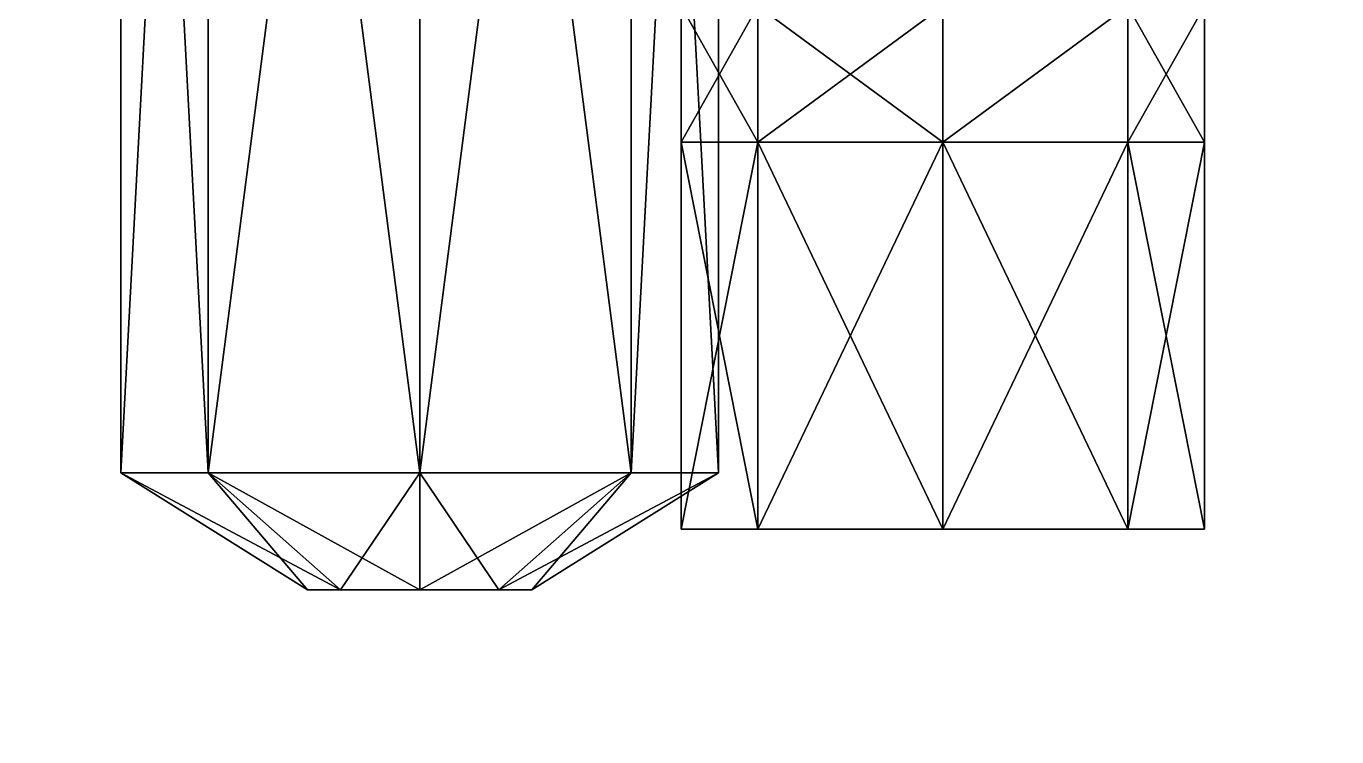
# Model space of a CAD drawing. Extents: x -150 to 2334, y -150 to 2984.
# Drawn here: x 2066.74 to 2084.27, y 36.01 to 45.52 of the extents above; entities that cross this region are included whole.
import ezdxf

# ---------------------------------------------------------------- set-up
doc = ezdxf.new("R2010")
doc.units = 0
for name, color, linetype in [('LAYER0', 7, 'CONTINUOUS'), ('LAYER11', 9, 'CONTINUOUS'), ('LAYER226', 7, 'CONTINUOUS'), ('LAYER234', 7, 'CONTINUOUS'), ('LAYER242', 7, 'CONTINUOUS'), ('LAYER36', 9, 'CONTINUOUS'), ('LAYER61', 9, 'CONTINUOUS')]:
    doc.layers.add(name, color=color, linetype=linetype)

msp = doc.modelspace()

# ---------------------------------------------------------------- linework, layer by layer
at = {"layer": 'LAYER0', "invisible_edges": 1}
for points in [[(2334, 2984, -5), (-150, -150, -5), (-150, 2984, -5), (2334, 2984, -5)], [(-150, -150, -5), (2334, 2984, -5), (2334, -150, -5), (-150, -150, -5)], [(2334, -150), (-150, 2984), (-150, -150), (2334, -150)], [(-150, 2984), (2334, -150), (2334, 2984), (-150, 2984)]]:
    msp.add_3dface(points, dxfattribs=at)
at = {"layer": 'LAYER11'}
for points in [[(2075.5, 45.79102, 857), (2075.5, 43.97079, 857), (2076.525, 45.79102, 859.4749), (2075.5, 45.79102, 857)], [(2076.525, 45.79102, 859.4749), (2075.5, 43.97079, 857), (2076.525, 43.97079, 859.4749), (2076.525, 45.79102, 859.4749)], [(2076.525, 45.79102, 854.5251), (2076.525, 43.97079, 854.5251), (2075.5, 45.79102, 857), (2076.525, 45.79102, 854.5251)], [(2075.5, 45.79102, 857), (2076.525, 43.97079, 854.5251), (2075.5, 43.97079, 857), (2075.5, 45.79102, 857)], [(2076.525, 45.79102, 859.4749), (2076.525, 43.97079, 859.4749), (2079, 45.79102, 860.5), (2076.525, 45.79102, 859.4749)], [(2079, 45.79102, 860.5), (2076.525, 43.97079, 859.4749), (2079, 43.97079, 860.5), (2079, 45.79102, 860.5)], [(2076.525, 43.97079, 854.5251), (2076.525, 45.79102, 854.5251), (2079, 43.97079, 853.5), (2076.525, 43.97079, 854.5251)], [(2079, 43.97079, 853.5), (2076.525, 45.79102, 854.5251), (2079, 45.79102, 853.5), (2079, 43.97079, 853.5)], [(2076.525, 45.79102, 854.5251), (2079, 45.79102, 853.5), (2076.525, 43.97079, 854.5251), (2076.525, 45.79102, 854.5251)], [(2076.525, 43.97079, 854.5251), (2079, 45.79102, 853.5), (2079, 43.97079, 853.5), (2076.525, 43.97079, 854.5251)], [(2079, 45.79102, 860.5), (2079, 43.97079, 860.5), (2081.475, 45.79102, 859.4749), (2079, 45.79102, 860.5)], [(2081.475, 45.79102, 859.4749), (2079, 43.97079, 860.5), (2081.475, 43.97079, 859.4749), (2081.475, 45.79102, 859.4749)], [(2081.475, 43.97079, 854.5251), (2079, 43.97079, 853.5), (2081.475, 45.79102, 854.5251), (2081.475, 43.97079, 854.5251)], [(2081.475, 45.79102, 854.5251), (2079, 43.97079, 853.5), (2079, 45.79102, 853.5), (2081.475, 45.79102, 854.5251)], [(2081.475, 43.97079, 859.4749), (2082.5, 43.97079, 857), (2081.475, 45.79102, 859.4749), (2081.475, 43.97079, 859.4749)], [(2081.475, 45.79102, 859.4749), (2082.5, 43.97079, 857), (2082.5, 45.79102, 857), (2081.475, 45.79102, 859.4749)], [(2082.5, 43.97079, 857), (2081.475, 43.97079, 854.5251), (2082.5, 45.79102, 857), (2082.5, 43.97079, 857)], [(2082.5, 45.79102, 857), (2081.475, 43.97079, 854.5251), (2081.475, 45.79102, 854.5251), (2082.5, 45.79102, 857)], [(2076.525, 43.97079, 859.4749), (2075.5, 43.97079, 857), (2076.525, 38.79102, 859.4749), (2076.525, 43.97079, 859.4749)], [(2076.525, 38.79102, 859.4749), (2075.5, 43.97079, 857), (2075.5, 38.79102, 857), (2076.525, 38.79102, 859.4749)], [(2075.5, 43.97079, 857), (2076.525, 43.97079, 854.5251), (2075.5, 38.79102, 857), (2075.5, 43.97079, 857)], [(2075.5, 38.79102, 857), (2076.525, 43.97079, 854.5251), (2076.525, 38.79102, 854.5251), (2075.5, 38.79102, 857)], [(2079, 43.97079, 860.5), (2076.525, 43.97079, 859.4749), (2079, 38.79102, 860.5), (2079, 43.97079, 860.5)], [(2079, 38.79102, 860.5), (2076.525, 43.97079, 859.4749), (2076.525, 38.79102, 859.4749), (2079, 38.79102, 860.5)], [(2076.525, 38.79102, 854.5251), (2076.525, 43.97079, 854.5251), (2079, 38.79102, 853.5), (2076.525, 38.79102, 854.5251)], [(2079, 38.79102, 853.5), (2076.525, 43.97079, 854.5251), (2079, 43.97079, 853.5), (2079, 38.79102, 853.5)], [(2076.525, 43.97079, 854.5251), (2079, 43.97079, 853.5), (2076.525, 38.79102, 854.5251), (2076.525, 43.97079, 854.5251)], [(2076.525, 38.79102, 854.5251), (2079, 43.97079, 853.5), (2079, 38.79102, 853.5), (2076.525, 38.79102, 854.5251)], [(2081.475, 43.97079, 859.4749), (2079, 43.97079, 860.5), (2081.475, 38.79102, 859.4749), (2081.475, 43.97079, 859.4749)], [(2081.475, 38.79102, 859.4749), (2079, 43.97079, 860.5), (2079, 38.79102, 860.5), (2081.475, 38.79102, 859.4749)], [(2081.475, 38.79102, 854.5251), (2079, 38.79102, 853.5), (2081.475, 43.97079, 854.5251), (2081.475, 38.79102, 854.5251)], [(2081.475, 43.97079, 854.5251), (2079, 38.79102, 853.5), (2079, 43.97079, 853.5), (2081.475, 43.97079, 854.5251)], [(2081.475, 38.79102, 859.4749), (2082.5, 38.79102, 857), (2081.475, 43.97079, 859.4749), (2081.475, 38.79102, 859.4749)], [(2081.475, 43.97079, 859.4749), (2082.5, 38.79102, 857), (2082.5, 43.97079, 857), (2081.475, 43.97079, 859.4749)], [(2082.5, 38.79102, 857), (2081.475, 38.79102, 854.5251), (2082.5, 43.97079, 857), (2082.5, 38.79102, 857)], [(2082.5, 43.97079, 857), (2081.475, 38.79102, 854.5251), (2081.475, 43.97079, 854.5251), (2082.5, 43.97079, 857)], [(2076.525, 38.79102, 859.4749), (2075.5, 38.79102, 857), (2082.5, 38.79102, 857), (2076.525, 38.79102, 859.4749)], [(2082.5, 38.79102, 857), (2075.5, 38.79102, 857), (2081.475, 38.79102, 854.5251), (2082.5, 38.79102, 857)], [(2081.475, 38.79102, 854.5251), (2075.5, 38.79102, 857), (2079, 38.79102, 853.5), (2081.475, 38.79102, 854.5251)], [(2079, 38.79102, 853.5), (2075.5, 38.79102, 857), (2076.525, 38.79102, 854.5251), (2079, 38.79102, 853.5)], [(2079, 38.79102, 860.5), (2076.525, 38.79102, 859.4749), (2081.475, 38.79102, 859.4749), (2079, 38.79102, 860.5)], [(2081.475, 38.79102, 859.4749), (2076.525, 38.79102, 859.4749), (2082.5, 38.79102, 857), (2081.475, 38.79102, 859.4749)]]:
    msp.add_3dface(points, dxfattribs=at)
at = {"layer": 'LAYER226', "invisible_edges": 1}
for points in [[(2164, 45.79199), (1614, 27.79199), (1614, 45.79199), (2164, 45.79199)], [(1614, 27.79199), (2164, 45.79199), (2164, 27.79199), (1614, 27.79199)], [(2164, 27.79199, 2350), (1614, 45.79199, 2350), (1614, 27.79199, 2350), (2164, 27.79199, 2350)], [(1614, 45.79199, 2350), (2164, 27.79199, 2350), (2164, 45.79199, 2350), (1614, 45.79199, 2350)]]:
    msp.add_3dface(points, dxfattribs=at)
at = {"layer": 'LAYER234'}
for points in [[(2069.172, 61.41699, 91.82843), (2068, 39.54199, 89), (2069.172, 39.54199, 91.82843), (2069.172, 61.41699, 91.82843)], [(2068, 61.41699, 89), (2068, 39.54199, 89), (2069.172, 61.41699, 91.82843), (2068, 61.41699, 89)], [(2068, 61.41699, 89), (2068, 39.54199, 89), (2069.172, 39.54199, 86.17157), (2068, 61.41699, 89)], [(2069.172, 61.41699, 86.17157), (2068, 61.41699, 89), (2069.172, 39.54199, 86.17157), (2069.172, 61.41699, 86.17157)], [(2068, 61.41699, 89), (2068, 39.54199, 89), (2069.172, 39.54199, 91.82843), (2068, 61.41699, 89)], [(2069.172, 61.41699, 91.82843), (2069.172, 39.54199, 91.82843), (2068, 61.41699, 89), (2069.172, 61.41699, 91.82843)], [(2068, 61.41699, 89), (2069.172, 61.41699, 86.17157), (2069.172, 39.54199, 86.17157), (2068, 61.41699, 89)], [(2068, 39.54199, 89), (2068, 61.41699, 89), (2069.172, 39.54199, 86.17157), (2068, 39.54199, 89)], [(2068, 61.41699, 89), (2068, 39.54199, 89), (2069.172, 39.54199, 91.82843), (2068, 61.41699, 89)], [(2069.172, 61.41699, 91.82843), (2069.172, 39.54199, 91.82843), (2068, 61.41699, 89), (2069.172, 61.41699, 91.82843)], [(2069.172, 61.41699, 86.17157), (2068, 39.54199, 89), (2069.172, 39.54199, 86.17157), (2069.172, 61.41699, 86.17157)], [(2068, 61.41699, 89), (2069.172, 61.41699, 86.17157), (2068, 39.54199, 89), (2068, 61.41699, 89)], [(2072, 61.41699, 93), (2069.172, 39.54199, 91.82843), (2072, 39.54199, 93), (2072, 61.41699, 93)], [(2069.172, 61.41699, 91.82843), (2069.172, 39.54199, 91.82843), (2072, 61.41699, 93), (2069.172, 61.41699, 91.82843)], [(2069.172, 61.41699, 86.17157), (2072, 39.54199, 85), (2069.172, 39.54199, 86.17157), (2069.172, 61.41699, 86.17157)], [(2072, 61.41699, 85), (2072, 39.54199, 85), (2069.172, 61.41699, 86.17157), (2072, 61.41699, 85)], [(2069.172, 61.41699, 91.82843), (2072, 39.54199, 93), (2069.172, 39.54199, 91.82843), (2069.172, 61.41699, 91.82843)], [(2072, 61.41699, 93), (2069.172, 61.41699, 91.82843), (2072, 39.54199, 93), (2072, 61.41699, 93)], [(2072, 61.41699, 85), (2072, 39.54199, 85), (2069.172, 39.54199, 86.17157), (2072, 61.41699, 85)], [(2069.172, 61.41699, 86.17157), (2069.172, 39.54199, 86.17157), (2072, 61.41699, 85), (2069.172, 61.41699, 86.17157)], [(2069.172, 61.41699, 91.82843), (2072, 39.54199, 93), (2069.172, 39.54199, 91.82843), (2069.172, 61.41699, 91.82843)], [(2072, 61.41699, 93), (2069.172, 61.41699, 91.82843), (2072, 39.54199, 93), (2072, 61.41699, 93)], [(2072, 61.41699, 85), (2072, 39.54199, 85), (2069.172, 39.54199, 86.17157), (2072, 61.41699, 85)], [(2069.172, 61.41699, 86.17157), (2069.172, 39.54199, 86.17157), (2072, 61.41699, 85), (2069.172, 61.41699, 86.17157)], [(2074.828, 61.41699, 91.82843), (2072, 39.54199, 93), (2074.828, 39.54199, 91.82843), (2074.828, 61.41699, 91.82843)], [(2072, 61.41699, 93), (2072, 39.54199, 93), (2074.828, 61.41699, 91.82843), (2072, 61.41699, 93)], [(2074.828, 39.54199, 86.17157), (2072, 61.41699, 85), (2074.828, 61.41699, 86.17157), (2074.828, 39.54199, 86.17157)], [(2072, 39.54199, 85), (2072, 61.41699, 85), (2074.828, 39.54199, 86.17157), (2072, 39.54199, 85)], [(2072, 61.41699, 93), (2072, 39.54199, 93), (2074.828, 39.54199, 91.82843), (2072, 61.41699, 93)], [(2074.828, 61.41699, 91.82843), (2074.828, 39.54199, 91.82843), (2072, 61.41699, 93), (2074.828, 61.41699, 91.82843)], [(2072, 61.41699, 93), (2072, 39.54199, 93), (2074.828, 39.54199, 91.82843), (2072, 61.41699, 93)], [(2074.828, 61.41699, 91.82843), (2074.828, 39.54199, 91.82843), (2072, 61.41699, 93), (2074.828, 61.41699, 91.82843)], [(2072, 39.54199, 85), (2072, 61.41699, 85), (2074.828, 61.41699, 86.17157), (2072, 39.54199, 85)], [(2074.828, 39.54199, 86.17157), (2074.828, 61.41699, 86.17157), (2072, 39.54199, 85), (2074.828, 39.54199, 86.17157)], [(2076, 39.54199, 89), (2074.828, 61.41699, 86.17157), (2076, 61.41699, 89), (2076, 39.54199, 89)], [(2074.828, 39.54199, 86.17157), (2074.828, 61.41699, 86.17157), (2076, 39.54199, 89), (2074.828, 39.54199, 86.17157)], [(2074.828, 39.54199, 91.82843), (2076, 61.41699, 89), (2074.828, 61.41699, 91.82843), (2074.828, 39.54199, 91.82843)], [(2076, 39.54199, 89), (2076, 61.41699, 89), (2074.828, 39.54199, 91.82843), (2076, 39.54199, 89)], [(2074.828, 39.54199, 86.17157), (2076, 61.41699, 89), (2074.828, 61.41699, 86.17157), (2074.828, 39.54199, 86.17157)], [(2076, 39.54199, 89), (2074.828, 39.54199, 86.17157), (2076, 61.41699, 89), (2076, 39.54199, 89)], [(2076, 39.54199, 89), (2076, 61.41699, 89), (2074.828, 61.41699, 91.82843), (2076, 39.54199, 89)], [(2074.828, 39.54199, 91.82843), (2074.828, 61.41699, 91.82843), (2076, 39.54199, 89), (2074.828, 39.54199, 91.82843)], [(2068, 39.54199, 89), (2070.5, 37.97949, 89), (2069.172, 39.54199, 91.82843), (2068, 39.54199, 89)], [(2068, 39.54199, 89), (2070.939, 37.97949, 87.93934), (2070.5, 37.97949, 89), (2068, 39.54199, 89)], [(2069.172, 39.54199, 86.17157), (2070.939, 37.97949, 87.93934), (2068, 39.54199, 89), (2069.172, 39.54199, 86.17157)], [(2068, 39.54199, 89), (2070.5, 37.97949, 89), (2070.939, 37.97949, 90.06066), (2068, 39.54199, 89)], [(2069.172, 39.54199, 91.82843), (2068, 39.54199, 89), (2070.939, 37.97949, 90.06066), (2069.172, 39.54199, 91.82843)], [(2068, 39.54199, 89), (2069.172, 39.54199, 86.17157), (2070.5, 37.97949, 89), (2068, 39.54199, 89)], [(2069.172, 39.54199, 91.82843), (2070.5, 37.97949, 89), (2070.939, 37.97949, 90.06066), (2069.172, 39.54199, 91.82843)], [(2069.172, 39.54199, 91.82843), (2070.939, 37.97949, 90.06066), (2072, 39.54199, 93), (2069.172, 39.54199, 91.82843)], [(2069.172, 39.54199, 86.17157), (2070.939, 37.97949, 87.93934), (2072, 37.97949, 87.5), (2069.172, 39.54199, 86.17157)], [(2072, 39.54199, 85), (2069.172, 39.54199, 86.17157), (2072, 37.97949, 87.5), (2072, 39.54199, 85)], [(2069.172, 39.54199, 91.82843), (2070.939, 37.97949, 90.06066), (2072, 37.97949, 90.5), (2069.172, 39.54199, 91.82843)], [(2072, 39.54199, 93), (2069.172, 39.54199, 91.82843), (2072, 37.97949, 90.5), (2072, 39.54199, 93)], [(2069.172, 39.54199, 86.17157), (2070.939, 37.97949, 87.93934), (2070.5, 37.97949, 89), (2069.172, 39.54199, 86.17157)], [(2069.172, 39.54199, 86.17157), (2072, 39.54199, 85), (2072, 37.97949, 87.5), (2069.172, 39.54199, 86.17157)], [(2070.939, 37.97949, 87.93934), (2069.172, 39.54199, 86.17157), (2072, 37.97949, 87.5), (2070.939, 37.97949, 87.93934)], [(2072, 39.54199, 93), (2070.939, 37.97949, 90.06066), (2072, 37.97949, 90.5), (2072, 39.54199, 93)], [(2074.828, 39.54199, 91.82843), (2072, 37.97949, 90.5), (2073.061, 37.97949, 90.06066), (2074.828, 39.54199, 91.82843)], [(2072, 39.54199, 93), (2072, 37.97949, 90.5), (2074.828, 39.54199, 91.82843), (2072, 39.54199, 93)], [(2072, 37.97949, 87.5), (2074.828, 39.54199, 86.17157), (2073.061, 37.97949, 87.93934), (2072, 37.97949, 87.5)], [(2072, 39.54199, 85), (2074.828, 39.54199, 86.17157), (2072, 37.97949, 87.5), (2072, 39.54199, 85)], [(2072, 39.54199, 85), (2074.828, 39.54199, 86.17157), (2073.061, 37.97949, 87.93934), (2072, 39.54199, 85)], [(2072, 37.97949, 87.5), (2072, 39.54199, 85), (2073.061, 37.97949, 87.93934), (2072, 37.97949, 87.5)], [(2072, 37.97949, 90.5), (2073.061, 37.97949, 90.06066), (2074.828, 39.54199, 91.82843), (2072, 37.97949, 90.5)], [(2072, 39.54199, 93), (2072, 37.97949, 90.5), (2074.828, 39.54199, 91.82843), (2072, 39.54199, 93)], [(2073.061, 37.97949, 87.93934), (2074.828, 39.54199, 86.17157), (2073.5, 37.97949, 89), (2073.061, 37.97949, 87.93934)], [(2073.061, 37.97949, 90.06066), (2073.5, 37.97949, 89), (2074.828, 39.54199, 91.82843), (2073.061, 37.97949, 90.06066)], [(2073.061, 37.97949, 90.06066), (2073.5, 37.97949, 89), (2076, 39.54199, 89), (2073.061, 37.97949, 90.06066)], [(2074.828, 39.54199, 91.82843), (2073.061, 37.97949, 90.06066), (2076, 39.54199, 89), (2074.828, 39.54199, 91.82843)], [(2073.061, 37.97949, 87.93934), (2074.828, 39.54199, 86.17157), (2076, 39.54199, 89), (2073.061, 37.97949, 87.93934)], [(2073.5, 37.97949, 89), (2073.061, 37.97949, 87.93934), (2076, 39.54199, 89), (2073.5, 37.97949, 89)], [(2073.5, 37.97949, 89), (2074.828, 39.54199, 86.17157), (2076, 39.54199, 89), (2073.5, 37.97949, 89)], [(2074.828, 39.54199, 91.82843), (2073.5, 37.97949, 89), (2076, 39.54199, 89), (2074.828, 39.54199, 91.82843)], [(2070.939, 37.97949, 87.93934), (2070.5, 37.97949, 89), (2073.061, 37.97949, 87.93934), (2070.939, 37.97949, 87.93934)], [(2070.5, 37.97949, 89), (2070.939, 37.97949, 90.06066), (2073.5, 37.97949, 89), (2070.5, 37.97949, 89)], [(2073.061, 37.97949, 87.93934), (2070.5, 37.97949, 89), (2073.5, 37.97949, 89), (2073.061, 37.97949, 87.93934)], [(2070.5, 37.97949, 89), (2070.939, 37.97949, 87.93934), (2073.061, 37.97949, 87.93934), (2070.5, 37.97949, 89)], [(2070.5, 37.97949, 89), (2073.061, 37.97949, 87.93934), (2073.5, 37.97949, 89), (2070.5, 37.97949, 89)], [(2070.939, 37.97949, 90.06066), (2070.5, 37.97949, 89), (2073.5, 37.97949, 89), (2070.939, 37.97949, 90.06066)], [(2070.939, 37.97949, 90.06066), (2073.5, 37.97949, 89), (2072, 37.97949, 90.5), (2070.939, 37.97949, 90.06066)], [(2072, 37.97949, 87.5), (2070.939, 37.97949, 87.93934), (2073.061, 37.97949, 87.93934), (2072, 37.97949, 87.5)], [(2070.939, 37.97949, 87.93934), (2072, 37.97949, 87.5), (2073.061, 37.97949, 87.93934), (2070.939, 37.97949, 87.93934)], [(2070.939, 37.97949, 90.06066), (2073.061, 37.97949, 90.06066), (2073.5, 37.97949, 89), (2070.939, 37.97949, 90.06066)], [(2072, 37.97949, 90.5), (2073.061, 37.97949, 90.06066), (2070.939, 37.97949, 90.06066), (2072, 37.97949, 90.5)], [(2072, 37.97949, 90.5), (2073.5, 37.97949, 89), (2073.061, 37.97949, 90.06066), (2072, 37.97949, 90.5)]]:
    msp.add_3dface(points, dxfattribs=at)
at = {"layer": 'LAYER242'}
for points in [[(2069.172, 39.54199, 2337.172), (2068, 39.54199, 2340), (2069.172, 61.41699, 2337.172), (2069.172, 39.54199, 2337.172)], [(2069.172, 61.41699, 2337.172), (2068, 39.54199, 2340), (2068, 61.41699, 2340), (2069.172, 61.41699, 2337.172)], [(2069.172, 39.54199, 2342.828), (2068, 39.54199, 2340), (2068, 61.41699, 2340), (2069.172, 39.54199, 2342.828)], [(2069.172, 39.54199, 2342.828), (2068, 61.41699, 2340), (2069.172, 61.41699, 2342.828), (2069.172, 39.54199, 2342.828)], [(2069.172, 39.54199, 2337.172), (2068, 39.54199, 2340), (2068, 61.41699, 2340), (2069.172, 39.54199, 2337.172)], [(2068, 61.41699, 2340), (2069.172, 39.54199, 2337.172), (2069.172, 61.41699, 2337.172), (2068, 61.41699, 2340)], [(2069.172, 39.54199, 2342.828), (2069.172, 61.41699, 2342.828), (2068, 61.41699, 2340), (2069.172, 39.54199, 2342.828)], [(2069.172, 39.54199, 2342.828), (2068, 61.41699, 2340), (2068, 39.54199, 2340), (2069.172, 39.54199, 2342.828)], [(2069.172, 39.54199, 2337.172), (2068, 39.54199, 2340), (2068, 61.41699, 2340), (2069.172, 39.54199, 2337.172)], [(2068, 61.41699, 2340), (2069.172, 39.54199, 2337.172), (2069.172, 61.41699, 2337.172), (2068, 61.41699, 2340)], [(2069.172, 39.54199, 2342.828), (2068, 39.54199, 2340), (2069.172, 61.41699, 2342.828), (2069.172, 39.54199, 2342.828)], [(2068, 39.54199, 2340), (2069.172, 61.41699, 2342.828), (2068, 61.41699, 2340), (2068, 39.54199, 2340)], [(2072, 39.54199, 2336), (2069.172, 39.54199, 2337.172), (2072, 61.41699, 2336), (2072, 39.54199, 2336)], [(2072, 61.41699, 2336), (2069.172, 39.54199, 2337.172), (2069.172, 61.41699, 2337.172), (2072, 61.41699, 2336)], [(2069.172, 39.54199, 2342.828), (2072, 39.54199, 2344), (2069.172, 61.41699, 2342.828), (2069.172, 39.54199, 2342.828)], [(2069.172, 61.41699, 2342.828), (2072, 39.54199, 2344), (2072, 61.41699, 2344), (2069.172, 61.41699, 2342.828)], [(2069.172, 39.54199, 2337.172), (2072, 39.54199, 2336), (2069.172, 61.41699, 2337.172), (2069.172, 39.54199, 2337.172)], [(2072, 39.54199, 2336), (2069.172, 61.41699, 2337.172), (2072, 61.41699, 2336), (2072, 39.54199, 2336)], [(2069.172, 39.54199, 2342.828), (2072, 39.54199, 2344), (2072, 61.41699, 2344), (2069.172, 39.54199, 2342.828)], [(2072, 61.41699, 2344), (2069.172, 39.54199, 2342.828), (2069.172, 61.41699, 2342.828), (2072, 61.41699, 2344)], [(2069.172, 39.54199, 2337.172), (2072, 39.54199, 2336), (2069.172, 61.41699, 2337.172), (2069.172, 39.54199, 2337.172)], [(2072, 39.54199, 2336), (2069.172, 61.41699, 2337.172), (2072, 61.41699, 2336), (2072, 39.54199, 2336)], [(2069.172, 39.54199, 2342.828), (2072, 39.54199, 2344), (2072, 61.41699, 2344), (2069.172, 39.54199, 2342.828)], [(2072, 61.41699, 2344), (2069.172, 39.54199, 2342.828), (2069.172, 61.41699, 2342.828), (2072, 61.41699, 2344)], [(2074.828, 39.54199, 2337.172), (2072, 39.54199, 2336), (2074.828, 61.41699, 2337.172), (2074.828, 39.54199, 2337.172)], [(2074.828, 61.41699, 2337.172), (2072, 39.54199, 2336), (2072, 61.41699, 2336), (2074.828, 61.41699, 2337.172)], [(2074.828, 61.41699, 2342.828), (2072, 61.41699, 2344), (2074.828, 39.54199, 2342.828), (2074.828, 61.41699, 2342.828)], [(2074.828, 39.54199, 2342.828), (2072, 61.41699, 2344), (2072, 39.54199, 2344), (2074.828, 39.54199, 2342.828)], [(2074.828, 39.54199, 2337.172), (2072, 39.54199, 2336), (2072, 61.41699, 2336), (2074.828, 39.54199, 2337.172)], [(2072, 61.41699, 2336), (2074.828, 39.54199, 2337.172), (2074.828, 61.41699, 2337.172), (2072, 61.41699, 2336)], [(2074.828, 39.54199, 2337.172), (2072, 39.54199, 2336), (2072, 61.41699, 2336), (2074.828, 39.54199, 2337.172)], [(2072, 61.41699, 2336), (2074.828, 39.54199, 2337.172), (2074.828, 61.41699, 2337.172), (2072, 61.41699, 2336)], [(2074.828, 61.41699, 2342.828), (2072, 61.41699, 2344), (2072, 39.54199, 2344), (2074.828, 61.41699, 2342.828)], [(2072, 39.54199, 2344), (2074.828, 61.41699, 2342.828), (2074.828, 39.54199, 2342.828), (2072, 39.54199, 2344)], [(2076, 61.41699, 2340), (2074.828, 61.41699, 2342.828), (2076, 39.54199, 2340), (2076, 61.41699, 2340)], [(2076, 39.54199, 2340), (2074.828, 61.41699, 2342.828), (2074.828, 39.54199, 2342.828), (2076, 39.54199, 2340)], [(2074.828, 61.41699, 2337.172), (2076, 61.41699, 2340), (2074.828, 39.54199, 2337.172), (2074.828, 61.41699, 2337.172)], [(2074.828, 39.54199, 2337.172), (2076, 61.41699, 2340), (2076, 39.54199, 2340), (2074.828, 39.54199, 2337.172)], [(2074.828, 61.41699, 2342.828), (2076, 61.41699, 2340), (2074.828, 39.54199, 2342.828), (2074.828, 61.41699, 2342.828)], [(2076, 61.41699, 2340), (2074.828, 39.54199, 2342.828), (2076, 39.54199, 2340), (2076, 61.41699, 2340)], [(2074.828, 61.41699, 2337.172), (2076, 61.41699, 2340), (2076, 39.54199, 2340), (2074.828, 61.41699, 2337.172)], [(2076, 39.54199, 2340), (2074.828, 61.41699, 2337.172), (2074.828, 39.54199, 2337.172), (2076, 39.54199, 2340)], [(2069.172, 39.54199, 2337.172), (2070.5, 37.97949, 2340), (2068, 39.54199, 2340), (2069.172, 39.54199, 2337.172)], [(2070.5, 37.97949, 2340), (2070.939, 37.97949, 2341.061), (2068, 39.54199, 2340), (2070.5, 37.97949, 2340)], [(2068, 39.54199, 2340), (2070.939, 37.97949, 2341.061), (2069.172, 39.54199, 2342.828), (2068, 39.54199, 2340)], [(2070.939, 37.97949, 2338.939), (2070.5, 37.97949, 2340), (2068, 39.54199, 2340), (2070.939, 37.97949, 2338.939)], [(2070.939, 37.97949, 2338.939), (2068, 39.54199, 2340), (2069.172, 39.54199, 2337.172), (2070.939, 37.97949, 2338.939)], [(2070.5, 37.97949, 2340), (2069.172, 39.54199, 2342.828), (2068, 39.54199, 2340), (2070.5, 37.97949, 2340)], [(2070.939, 37.97949, 2338.939), (2070.5, 37.97949, 2340), (2069.172, 39.54199, 2337.172), (2070.939, 37.97949, 2338.939)], [(2072, 39.54199, 2336), (2070.939, 37.97949, 2338.939), (2069.172, 39.54199, 2337.172), (2072, 39.54199, 2336)], [(2072, 37.97949, 2341.5), (2070.939, 37.97949, 2341.061), (2069.172, 39.54199, 2342.828), (2072, 37.97949, 2341.5)], [(2072, 37.97949, 2341.5), (2069.172, 39.54199, 2342.828), (2072, 39.54199, 2344), (2072, 37.97949, 2341.5)], [(2072, 37.97949, 2338.5), (2070.939, 37.97949, 2338.939), (2069.172, 39.54199, 2337.172), (2072, 37.97949, 2338.5)], [(2072, 37.97949, 2338.5), (2069.172, 39.54199, 2337.172), (2072, 39.54199, 2336), (2072, 37.97949, 2338.5)], [(2070.5, 37.97949, 2340), (2070.939, 37.97949, 2341.061), (2069.172, 39.54199, 2342.828), (2070.5, 37.97949, 2340)], [(2072, 37.97949, 2341.5), (2072, 39.54199, 2344), (2069.172, 39.54199, 2342.828), (2072, 37.97949, 2341.5)], [(2072, 37.97949, 2341.5), (2069.172, 39.54199, 2342.828), (2070.939, 37.97949, 2341.061), (2072, 37.97949, 2341.5)], [(2072, 37.97949, 2338.5), (2070.939, 37.97949, 2338.939), (2072, 39.54199, 2336), (2072, 37.97949, 2338.5)], [(2073.061, 37.97949, 2338.939), (2072, 37.97949, 2338.5), (2074.828, 39.54199, 2337.172), (2073.061, 37.97949, 2338.939)], [(2074.828, 39.54199, 2337.172), (2072, 37.97949, 2338.5), (2072, 39.54199, 2336), (2074.828, 39.54199, 2337.172)], [(2073.061, 37.97949, 2341.061), (2074.828, 39.54199, 2342.828), (2072, 37.97949, 2341.5), (2073.061, 37.97949, 2341.061)], [(2072, 37.97949, 2341.5), (2074.828, 39.54199, 2342.828), (2072, 39.54199, 2344), (2072, 37.97949, 2341.5)], [(2073.061, 37.97949, 2341.061), (2074.828, 39.54199, 2342.828), (2072, 39.54199, 2344), (2073.061, 37.97949, 2341.061)], [(2073.061, 37.97949, 2341.061), (2072, 39.54199, 2344), (2072, 37.97949, 2341.5), (2073.061, 37.97949, 2341.061)], [(2074.828, 39.54199, 2337.172), (2073.061, 37.97949, 2338.939), (2072, 37.97949, 2338.5), (2074.828, 39.54199, 2337.172)], [(2074.828, 39.54199, 2337.172), (2072, 37.97949, 2338.5), (2072, 39.54199, 2336), (2074.828, 39.54199, 2337.172)], [(2073.5, 37.97949, 2340), (2074.828, 39.54199, 2342.828), (2073.061, 37.97949, 2341.061), (2073.5, 37.97949, 2340)], [(2074.828, 39.54199, 2337.172), (2073.5, 37.97949, 2340), (2073.061, 37.97949, 2338.939), (2074.828, 39.54199, 2337.172)], [(2076, 39.54199, 2340), (2073.5, 37.97949, 2340), (2073.061, 37.97949, 2338.939), (2076, 39.54199, 2340)], [(2076, 39.54199, 2340), (2073.061, 37.97949, 2338.939), (2074.828, 39.54199, 2337.172), (2076, 39.54199, 2340)], [(2076, 39.54199, 2340), (2074.828, 39.54199, 2342.828), (2073.061, 37.97949, 2341.061), (2076, 39.54199, 2340)], [(2076, 39.54199, 2340), (2073.061, 37.97949, 2341.061), (2073.5, 37.97949, 2340), (2076, 39.54199, 2340)], [(2076, 39.54199, 2340), (2074.828, 39.54199, 2342.828), (2073.5, 37.97949, 2340), (2076, 39.54199, 2340)], [(2076, 39.54199, 2340), (2073.5, 37.97949, 2340), (2074.828, 39.54199, 2337.172), (2076, 39.54199, 2340)], [(2073.061, 37.97949, 2341.061), (2070.5, 37.97949, 2340), (2070.939, 37.97949, 2341.061), (2073.061, 37.97949, 2341.061)], [(2073.5, 37.97949, 2340), (2070.939, 37.97949, 2338.939), (2070.5, 37.97949, 2340), (2073.5, 37.97949, 2340)], [(2073.5, 37.97949, 2340), (2070.5, 37.97949, 2340), (2073.061, 37.97949, 2341.061), (2073.5, 37.97949, 2340)], [(2073.061, 37.97949, 2341.061), (2070.939, 37.97949, 2341.061), (2070.5, 37.97949, 2340), (2073.061, 37.97949, 2341.061)], [(2073.5, 37.97949, 2340), (2073.061, 37.97949, 2341.061), (2070.5, 37.97949, 2340), (2073.5, 37.97949, 2340)], [(2073.5, 37.97949, 2340), (2070.5, 37.97949, 2340), (2070.939, 37.97949, 2338.939), (2073.5, 37.97949, 2340)], [(2072, 37.97949, 2338.5), (2073.5, 37.97949, 2340), (2070.939, 37.97949, 2338.939), (2072, 37.97949, 2338.5)], [(2073.061, 37.97949, 2341.061), (2070.939, 37.97949, 2341.061), (2072, 37.97949, 2341.5), (2073.061, 37.97949, 2341.061)], [(2073.061, 37.97949, 2341.061), (2072, 37.97949, 2341.5), (2070.939, 37.97949, 2341.061), (2073.061, 37.97949, 2341.061)], [(2073.5, 37.97949, 2340), (2073.061, 37.97949, 2338.939), (2070.939, 37.97949, 2338.939), (2073.5, 37.97949, 2340)], [(2070.939, 37.97949, 2338.939), (2073.061, 37.97949, 2338.939), (2072, 37.97949, 2338.5), (2070.939, 37.97949, 2338.939)], [(2073.061, 37.97949, 2338.939), (2073.5, 37.97949, 2340), (2072, 37.97949, 2338.5), (2073.061, 37.97949, 2338.939)]]:
    msp.add_3dface(points, dxfattribs=at)
at = {"layer": 'LAYER36'}
for points in [[(2075.5, 45.79102, 1925), (2075.5, 43.97079, 1925), (2076.525, 45.79102, 1927.475), (2075.5, 45.79102, 1925)], [(2076.525, 45.79102, 1927.475), (2075.5, 43.97079, 1925), (2076.525, 43.97079, 1927.475), (2076.525, 45.79102, 1927.475)], [(2076.525, 45.79102, 1922.525), (2076.525, 43.97079, 1922.525), (2075.5, 45.79102, 1925), (2076.525, 45.79102, 1922.525)], [(2075.5, 45.79102, 1925), (2076.525, 43.97079, 1922.525), (2075.5, 43.97079, 1925), (2075.5, 45.79102, 1925)], [(2076.525, 45.79102, 1927.475), (2076.525, 43.97079, 1927.475), (2079, 45.79102, 1928.5), (2076.525, 45.79102, 1927.475)], [(2079, 45.79102, 1928.5), (2076.525, 43.97079, 1927.475), (2079, 43.97079, 1928.5), (2079, 45.79102, 1928.5)], [(2076.525, 43.97079, 1922.525), (2076.525, 45.79102, 1922.525), (2079, 43.97079, 1921.5), (2076.525, 43.97079, 1922.525)], [(2079, 43.97079, 1921.5), (2076.525, 45.79102, 1922.525), (2079, 45.79102, 1921.5), (2079, 43.97079, 1921.5)], [(2076.525, 45.79102, 1922.525), (2079, 45.79102, 1921.5), (2076.525, 43.97079, 1922.525), (2076.525, 45.79102, 1922.525)], [(2076.525, 43.97079, 1922.525), (2079, 45.79102, 1921.5), (2079, 43.97079, 1921.5), (2076.525, 43.97079, 1922.525)], [(2079, 45.79102, 1928.5), (2079, 43.97079, 1928.5), (2081.475, 45.79102, 1927.475), (2079, 45.79102, 1928.5)], [(2081.475, 45.79102, 1927.475), (2079, 43.97079, 1928.5), (2081.475, 43.97079, 1927.475), (2081.475, 45.79102, 1927.475)], [(2081.475, 43.97079, 1922.525), (2079, 43.97079, 1921.5), (2081.475, 45.79102, 1922.525), (2081.475, 43.97079, 1922.525)], [(2081.475, 45.79102, 1922.525), (2079, 43.97079, 1921.5), (2079, 45.79102, 1921.5), (2081.475, 45.79102, 1922.525)], [(2081.475, 43.97079, 1927.475), (2082.5, 43.97079, 1925), (2081.475, 45.79102, 1927.475), (2081.475, 43.97079, 1927.475)], [(2081.475, 45.79102, 1927.475), (2082.5, 43.97079, 1925), (2082.5, 45.79102, 1925), (2081.475, 45.79102, 1927.475)], [(2082.5, 43.97079, 1925), (2081.475, 43.97079, 1922.525), (2082.5, 45.79102, 1925), (2082.5, 43.97079, 1925)], [(2082.5, 45.79102, 1925), (2081.475, 43.97079, 1922.525), (2081.475, 45.79102, 1922.525), (2082.5, 45.79102, 1925)], [(2076.525, 43.97079, 1927.475), (2075.5, 43.97079, 1925), (2076.525, 38.79102, 1927.475), (2076.525, 43.97079, 1927.475)], [(2076.525, 38.79102, 1927.475), (2075.5, 43.97079, 1925), (2075.5, 38.79102, 1925), (2076.525, 38.79102, 1927.475)], [(2075.5, 43.97079, 1925), (2076.525, 43.97079, 1922.525), (2075.5, 38.79102, 1925), (2075.5, 43.97079, 1925)], [(2075.5, 38.79102, 1925), (2076.525, 43.97079, 1922.525), (2076.525, 38.79102, 1922.525), (2075.5, 38.79102, 1925)], [(2079, 43.97079, 1928.5), (2076.525, 43.97079, 1927.475), (2079, 38.79102, 1928.5), (2079, 43.97079, 1928.5)], [(2079, 38.79102, 1928.5), (2076.525, 43.97079, 1927.475), (2076.525, 38.79102, 1927.475), (2079, 38.79102, 1928.5)], [(2076.525, 38.79102, 1922.525), (2076.525, 43.97079, 1922.525), (2079, 38.79102, 1921.5), (2076.525, 38.79102, 1922.525)], [(2079, 38.79102, 1921.5), (2076.525, 43.97079, 1922.525), (2079, 43.97079, 1921.5), (2079, 38.79102, 1921.5)], [(2076.525, 43.97079, 1922.525), (2079, 43.97079, 1921.5), (2076.525, 38.79102, 1922.525), (2076.525, 43.97079, 1922.525)], [(2076.525, 38.79102, 1922.525), (2079, 43.97079, 1921.5), (2079, 38.79102, 1921.5), (2076.525, 38.79102, 1922.525)], [(2081.475, 43.97079, 1927.475), (2079, 43.97079, 1928.5), (2081.475, 38.79102, 1927.475), (2081.475, 43.97079, 1927.475)], [(2081.475, 38.79102, 1927.475), (2079, 43.97079, 1928.5), (2079, 38.79102, 1928.5), (2081.475, 38.79102, 1927.475)], [(2081.475, 38.79102, 1922.525), (2079, 38.79102, 1921.5), (2081.475, 43.97079, 1922.525), (2081.475, 38.79102, 1922.525)], [(2081.475, 43.97079, 1922.525), (2079, 38.79102, 1921.5), (2079, 43.97079, 1921.5), (2081.475, 43.97079, 1922.525)], [(2081.475, 38.79102, 1927.475), (2082.5, 38.79102, 1925), (2081.475, 43.97079, 1927.475), (2081.475, 38.79102, 1927.475)], [(2081.475, 43.97079, 1927.475), (2082.5, 38.79102, 1925), (2082.5, 43.97079, 1925), (2081.475, 43.97079, 1927.475)], [(2082.5, 38.79102, 1925), (2081.475, 38.79102, 1922.525), (2082.5, 43.97079, 1925), (2082.5, 38.79102, 1925)], [(2082.5, 43.97079, 1925), (2081.475, 38.79102, 1922.525), (2081.475, 43.97079, 1922.525), (2082.5, 43.97079, 1925)], [(2076.525, 38.79102, 1927.475), (2075.5, 38.79102, 1925), (2082.5, 38.79102, 1925), (2076.525, 38.79102, 1927.475)], [(2082.5, 38.79102, 1925), (2075.5, 38.79102, 1925), (2081.475, 38.79102, 1922.525), (2082.5, 38.79102, 1925)], [(2081.475, 38.79102, 1922.525), (2075.5, 38.79102, 1925), (2079, 38.79102, 1921.5), (2081.475, 38.79102, 1922.525)], [(2079, 38.79102, 1921.5), (2075.5, 38.79102, 1925), (2076.525, 38.79102, 1922.525), (2079, 38.79102, 1921.5)], [(2079, 38.79102, 1928.5), (2076.525, 38.79102, 1927.475), (2081.475, 38.79102, 1927.475), (2079, 38.79102, 1928.5)], [(2081.475, 38.79102, 1927.475), (2076.525, 38.79102, 1927.475), (2082.5, 38.79102, 1925), (2081.475, 38.79102, 1927.475)]]:
    msp.add_3dface(points, dxfattribs=at)
at = {"layer": 'LAYER61'}
for points in [[(2075.5, 45.79102, 287), (2075.5, 43.97079, 287), (2076.525, 45.79102, 289.4749), (2075.5, 45.79102, 287)], [(2076.525, 45.79102, 289.4749), (2075.5, 43.97079, 287), (2076.525, 43.97079, 289.4749), (2076.525, 45.79102, 289.4749)], [(2076.525, 45.79102, 284.5251), (2076.525, 43.97079, 284.5251), (2075.5, 45.79102, 287), (2076.525, 45.79102, 284.5251)], [(2075.5, 45.79102, 287), (2076.525, 43.97079, 284.5251), (2075.5, 43.97079, 287), (2075.5, 45.79102, 287)], [(2076.525, 45.79102, 289.4749), (2076.525, 43.97079, 289.4749), (2079, 45.79102, 290.5), (2076.525, 45.79102, 289.4749)], [(2079, 45.79102, 290.5), (2076.525, 43.97079, 289.4749), (2079, 43.97079, 290.5), (2079, 45.79102, 290.5)], [(2076.525, 43.97079, 284.5251), (2076.525, 45.79102, 284.5251), (2079, 43.97079, 283.5), (2076.525, 43.97079, 284.5251)], [(2079, 43.97079, 283.5), (2076.525, 45.79102, 284.5251), (2079, 45.79102, 283.5), (2079, 43.97079, 283.5)], [(2076.525, 45.79102, 284.5251), (2079, 45.79102, 283.5), (2076.525, 43.97079, 284.5251), (2076.525, 45.79102, 284.5251)], [(2076.525, 43.97079, 284.5251), (2079, 45.79102, 283.5), (2079, 43.97079, 283.5), (2076.525, 43.97079, 284.5251)], [(2079, 45.79102, 290.5), (2079, 43.97079, 290.5), (2081.475, 45.79102, 289.4749), (2079, 45.79102, 290.5)], [(2081.475, 45.79102, 289.4749), (2079, 43.97079, 290.5), (2081.475, 43.97079, 289.4749), (2081.475, 45.79102, 289.4749)], [(2081.475, 43.97079, 284.5251), (2079, 43.97079, 283.5), (2081.475, 45.79102, 284.5251), (2081.475, 43.97079, 284.5251)], [(2081.475, 45.79102, 284.5251), (2079, 43.97079, 283.5), (2079, 45.79102, 283.5), (2081.475, 45.79102, 284.5251)], [(2081.475, 43.97079, 289.4749), (2082.5, 43.97079, 287), (2081.475, 45.79102, 289.4749), (2081.475, 43.97079, 289.4749)], [(2081.475, 45.79102, 289.4749), (2082.5, 43.97079, 287), (2082.5, 45.79102, 287), (2081.475, 45.79102, 289.4749)], [(2082.5, 43.97079, 287), (2081.475, 43.97079, 284.5251), (2082.5, 45.79102, 287), (2082.5, 43.97079, 287)], [(2082.5, 45.79102, 287), (2081.475, 43.97079, 284.5251), (2081.475, 45.79102, 284.5251), (2082.5, 45.79102, 287)], [(2076.525, 43.97079, 289.4749), (2075.5, 43.97079, 287), (2076.525, 38.79102, 289.4749), (2076.525, 43.97079, 289.4749)], [(2076.525, 38.79102, 289.4749), (2075.5, 43.97079, 287), (2075.5, 38.79102, 287), (2076.525, 38.79102, 289.4749)], [(2075.5, 43.97079, 287), (2076.525, 43.97079, 284.5251), (2075.5, 38.79102, 287), (2075.5, 43.97079, 287)], [(2075.5, 38.79102, 287), (2076.525, 43.97079, 284.5251), (2076.525, 38.79102, 284.5251), (2075.5, 38.79102, 287)], [(2079, 43.97079, 290.5), (2076.525, 43.97079, 289.4749), (2079, 38.79102, 290.5), (2079, 43.97079, 290.5)], [(2079, 38.79102, 290.5), (2076.525, 43.97079, 289.4749), (2076.525, 38.79102, 289.4749), (2079, 38.79102, 290.5)], [(2076.525, 38.79102, 284.5251), (2076.525, 43.97079, 284.5251), (2079, 38.79102, 283.5), (2076.525, 38.79102, 284.5251)], [(2079, 38.79102, 283.5), (2076.525, 43.97079, 284.5251), (2079, 43.97079, 283.5), (2079, 38.79102, 283.5)], [(2076.525, 43.97079, 284.5251), (2079, 43.97079, 283.5), (2076.525, 38.79102, 284.5251), (2076.525, 43.97079, 284.5251)], [(2076.525, 38.79102, 284.5251), (2079, 43.97079, 283.5), (2079, 38.79102, 283.5), (2076.525, 38.79102, 284.5251)], [(2081.475, 43.97079, 289.4749), (2079, 43.97079, 290.5), (2081.475, 38.79102, 289.4749), (2081.475, 43.97079, 289.4749)], [(2081.475, 38.79102, 289.4749), (2079, 43.97079, 290.5), (2079, 38.79102, 290.5), (2081.475, 38.79102, 289.4749)], [(2081.475, 38.79102, 284.5251), (2079, 38.79102, 283.5), (2081.475, 43.97079, 284.5251), (2081.475, 38.79102, 284.5251)], [(2081.475, 43.97079, 284.5251), (2079, 38.79102, 283.5), (2079, 43.97079, 283.5), (2081.475, 43.97079, 284.5251)], [(2081.475, 38.79102, 289.4749), (2082.5, 38.79102, 287), (2081.475, 43.97079, 289.4749), (2081.475, 38.79102, 289.4749)], [(2081.475, 43.97079, 289.4749), (2082.5, 38.79102, 287), (2082.5, 43.97079, 287), (2081.475, 43.97079, 289.4749)], [(2082.5, 38.79102, 287), (2081.475, 38.79102, 284.5251), (2082.5, 43.97079, 287), (2082.5, 38.79102, 287)], [(2082.5, 43.97079, 287), (2081.475, 38.79102, 284.5251), (2081.475, 43.97079, 284.5251), (2082.5, 43.97079, 287)], [(2076.525, 38.79102, 289.4749), (2075.5, 38.79102, 287), (2082.5, 38.79102, 287), (2076.525, 38.79102, 289.4749)], [(2082.5, 38.79102, 287), (2075.5, 38.79102, 287), (2081.475, 38.79102, 284.5251), (2082.5, 38.79102, 287)], [(2081.475, 38.79102, 284.5251), (2075.5, 38.79102, 287), (2079, 38.79102, 283.5), (2081.475, 38.79102, 284.5251)], [(2079, 38.79102, 283.5), (2075.5, 38.79102, 287), (2076.525, 38.79102, 284.5251), (2079, 38.79102, 283.5)], [(2079, 38.79102, 290.5), (2076.525, 38.79102, 289.4749), (2081.475, 38.79102, 289.4749), (2079, 38.79102, 290.5)], [(2081.475, 38.79102, 289.4749), (2076.525, 38.79102, 289.4749), (2082.5, 38.79102, 287), (2081.475, 38.79102, 289.4749)]]:
    msp.add_3dface(points, dxfattribs=at)

doc.saveas('drawing.dxf')
